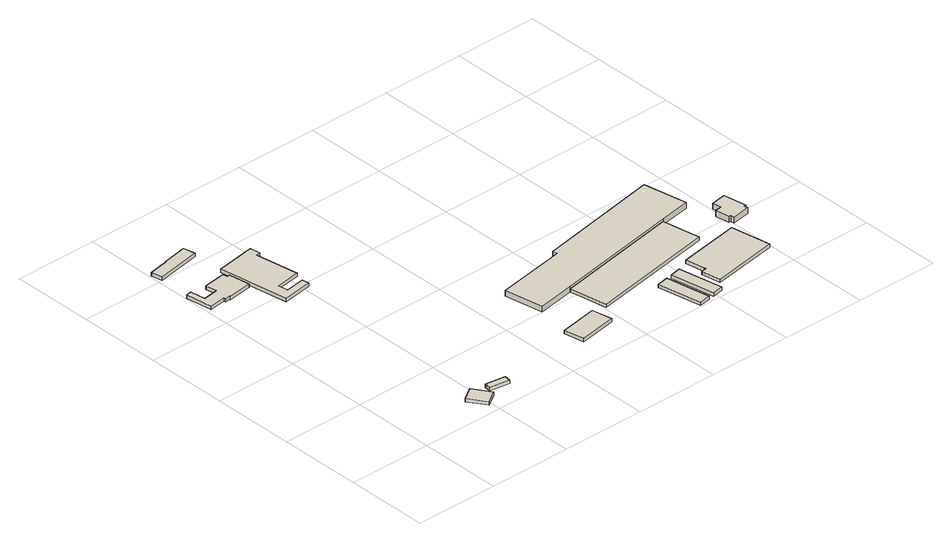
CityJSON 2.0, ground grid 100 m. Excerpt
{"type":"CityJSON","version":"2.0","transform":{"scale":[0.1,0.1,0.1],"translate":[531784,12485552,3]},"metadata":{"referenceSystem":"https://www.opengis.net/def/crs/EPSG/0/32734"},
"CityObjects":{
"building1":{"type":"Building","attributes":{"building":"industrial","building:levels":1,"building_height":4.1,"plus_code":"4FRW3FCC+92X","ground_height":4.23,"roof_height":8.33},"geometry":[{"type":"Solid","lod":"1","boundaries":[[[[0,1,2,3]],[[1,4,5,2]],[[4,6,7,5]],[[6,0,3,7]],[[3,2,5,7]],[[6,4,1,0]]]]}]},
"building2":{"type":"Building","attributes":{"building":"industrial","building:levels":1,"building_height":4.1,"plus_code":"4FRW3FF9+HR4","ground_height":3.37,"roof_height":7.47},"geometry":[{"type":"Solid","lod":"1","boundaries":[[[[8,9,10,11]],[[9,12,13,10]],[[12,14,15,13]],[[14,16,17,15]],[[16,18,19,17]],[[18,20,21,19]],[[20,22,23,21]],[[22,24,25,23]],[[24,26,27,25]],[[26,28,29,27]],[[28,30,31,29]],[[30,32,33,31]],[[32,34,35,33]],[[34,8,11,35]],[[11,10,13,15,17,19,21,23,25,27,29,31,33,35]],[[34,32,30,28,26,24,22,20,18,16,14,12,9,8]]]]}]},
"building3":{"type":"Building","attributes":{"building":"industrial","building:levels":1,"building_height":4.1,"plus_code":"4FRW3FCC+C57","ground_height":4.15,"roof_height":8.25},"geometry":[{"type":"Solid","lod":"1","boundaries":[[[[36,37,38,39]],[[37,40,41,38]],[[40,42,43,41]],[[42,36,39,43]],[[39,38,41,43]],[[42,40,37,36]]]]}]},
"building4":{"type":"Building","attributes":{"building":"industrial","building:levels":1,"building_height":4.1,"plus_code":"4FRW3FF9+QQX","ground_height":3.07,"roof_height":7.17},"geometry":[{"type":"Solid","lod":"1","boundaries":[[[[44,45,46,47]],[[45,48,49,46]],[[48,50,51,49]],[[50,52,53,51]],[[52,54,55,53]],[[54,44,47,55]],[[47,46,49,51,53,55]],[[54,52,50,48,45,44]]]]}]},
"building5":{"type":"Building","attributes":{"address":"The Spice Yard 100 Voortrekker Road 7925 Cape Town","building":"commercial","building:levels":1,"building_height":4.1,"plus_code":"4FRW3FFC+G2M","ground_height":3.36,"roof_height":7.46},"geometry":[{"type":"Solid","lod":"1","boundaries":[[[[56,57,58,59]],[[57,60,61,58]],[[60,62,63,61]],[[62,64,65,63]],[[64,66,67,65]],[[66,68,69,67]],[[68,70,71,69]],[[70,72,73,71]],[[72,74,75,73]],[[74,56,59,75]],[[59,58,61,63,65,67,69,71,73,75]],[[74,72,70,68,66,64,62,60,57,56]]]]}]},
"building6":{"type":"Building","attributes":{"building":"industrial","building:levels":1,"building_height":4.1,"plus_code":"4FRW3FCC+FQ3","ground_height":4.16,"roof_height":8.26},"geometry":[{"type":"Solid","lod":"1","boundaries":[[[[76,77,78,79]],[[77,80,81,78]],[[80,82,83,81]],[[82,76,79,83]],[[79,78,81,83]],[[82,80,77,76]]]]}]},
"building7":{"type":"Building","attributes":{"building":"office","building:levels":1,"building_height":4.1,"plus_code":"4FRW3FCF+97J","ground_height":3.9,"roof_height":8},"geometry":[{"type":"Solid","lod":"1","boundaries":[[[[84,85,86,87]],[[85,88,89,86]],[[88,90,91,89]],[[90,84,87,91]],[[87,86,89,91]],[[90,88,85,84]]]]}]},
"building8":{"type":"Building","attributes":{"building":"industrial","building:levels":1,"building_height":4.1,"plus_code":"4FRW3FCF+J6Q","ground_height":4.06,"roof_height":8.16},"geometry":[{"type":"Solid","lod":"1","boundaries":[[[[92,93,94,95]],[[93,96,97,94]],[[96,98,99,97]],[[98,92,95,99]],[[95,94,97,99]],[[98,96,93,92]]]]}]},
"building9":{"type":"Building","attributes":{"building":"industrial","building:levels":2,"building_height":6.9,"plus_code":"4FRW3FCF+R7P","ground_height":4.25,"roof_height":11.15},"geometry":[{"type":"Solid","lod":"1","boundaries":[[[[100,101,102,103]],[[101,104,105,102]],[[104,106,107,105]],[[106,108,109,107]],[[108,110,111,109]],[[110,112,113,111]],[[112,114,115,113]],[[114,100,103,115]],[[103,102,105,107,109,111,113,115]],[[114,112,110,108,106,104,101,100]]]]}]},
"building10":{"type":"Building","attributes":{"building":"office","building:levels":1,"building_height":4.1,"plus_code":"4FRW3FCF+98X","ground_height":3.83,"roof_height":7.93},"geometry":[{"type":"Solid","lod":"1","boundaries":[[[[116,117,118,119]],[[117,120,121,118]],[[120,122,123,121]],[[122,116,119,123]],[[119,118,121,123]],[[122,120,117,116]]]]}]},
"building11":{"type":"Building","attributes":{"building":"industrial","building:levels":1,"building_height":4.1,"plus_code":"4FRW3FCF+FHH","ground_height":3.48,"roof_height":7.58},"geometry":[{"type":"Solid","lod":"1","boundaries":[[[[124,125,126,127]],[[125,128,129,126]],[[128,130,131,129]],[[130,132,133,131]],[[132,134,135,133]],[[134,136,137,135]],[[136,138,139,137]],[[138,124,127,139]],[[127,126,129,131,133,135,137,139]],[[138,136,134,132,130,128,125,124]]]]}]},
"building12":{"type":"Building","attributes":{"building":"industrial","building:levels":2,"building_height":6.9,"plus_code":"4FRW3FCF+JRW","ground_height":4.33,"roof_height":11.23},"geometry":[{"type":"Solid","lod":"1","boundaries":[[[[140,141,142,143]],[[141,144,145,142]],[[144,146,147,145]],[[146,148,149,147]],[[148,150,151,149]],[[150,152,153,151]],[[152,154,155,153]],[[154,156,157,155]],[[156,158,159,157]],[[158,140,143,159]],[[143,142,145,147,149,151,153,155,157,159]],[[158,156,154,152,150,148,146,144,141,140]]]]}]}
},
"vertices":[
[970,412,12],[814,310,12],[814,310,53],[970,412,53],[950,103,12],[950,103,53],[1106,205,12],[1106,205,53],
[608,3321,4],[572,3576,4],[572,3576,45],[608,3321,45],[538,3571,4],[538,3571,45],[530,3627,4],[530,3627,45],[264,3589,4],[264,3589,45],[283,3453,4],[283,3453,45],[103,3427,4],[103,3427,45],[77,3609,4],[77,3609,45],[8,3599,4],[8,3599,45],[55,3278,4],[55,3278,45],[250,3305,4],[250,3305,45],[253,3281,4],[253,3281,45],[314,3290,4],[314,3290,45],[316,3279,4],[316,3279,45],
[1132,290,12],[1369,256,12],[1369,256,52],[1132,290,52],[1380,334,12],[1380,334,52],[1143,368,12],[1143,368,52],
[50,4005,1],[585,4104,1],[585,4104,42],[50,4005,42],[558,4248,1],[558,4248,42],[264,4193,1],[264,4193,42],[265,4186,1],[265,4186,42],[24,4141,1],[24,4141,42],
[577,3714,4],[710,2875,4],[710,2875,45],[577,3714,45],[1067,2931,4],[1067,2931,45],[1053,3016,4],[1053,3016,45],[827,2981,4],[827,2981,45],[809,3094,4],[809,3094,45],[1099,3139,4],[1099,3139,45],[1017,3657,4],[1017,3657,45],[1071,3666,4],[1071,3666,45],[1052,3789,4],[1052,3789,45],
[2386,550,12],[2429,306,12],[2429,306,53],[2386,550,53],[2882,386,12],[2882,386,53],[2839,629,12],[2839,629,53],
[3789,556,9],[3650,532,9],[3650,532,50],[3789,556,50],[3746,4,9],[3746,4,50],[3884,29,9],[3884,29,50],
[2936,1068,11],[3015,618,11],[3015,618,52],[2936,1068,52],[4532,886,11],[4532,886,52],[4452,1341,11],[4452,1341,52],
[2936,1068,12],[4452,1341,12],[4452,1341,82],[2936,1068,82],[4826,1404,12],[4826,1404,82],[4729,1931,12],[4729,1931,82],[3234,1656,12],[3234,1656,82],[3244,1600,12],[3244,1600,82],[2401,1456,12],[2401,1456,82],[2484,988,12],[2484,988,82],
[3859,571,8],[3957,43,8],[3957,43,49],[3859,571,49],[4092,68,8],[4092,68,49],[3994,596,8],[3994,596,49],
[4154,675,5],[4195,442,5],[4195,442,46],[4154,675,46],[4201,443,5],[4201,443,46],[4204,426,5],[4204,426,46],[4138,415,5],[4138,415,46],[4177,185,5],[4177,185,46],[4976,321,5],[4976,321,46],[4894,801,5],[4894,801,46],
[5010,1213,13],[5027,1109,13],[5027,1109,82],[5010,1213,82],[4946,1095,13],[4946,1095,82],[4975,923,13],[4975,923,82],[4995,926,13],[4995,926,82],[5003,880,13],[5003,880,82],[5221,917,13],[5221,917,82],[5214,964,13],[5214,964,82],[5238,968,13],[5238,968,82],[5192,1243,13],[5192,1243,82]
]}
